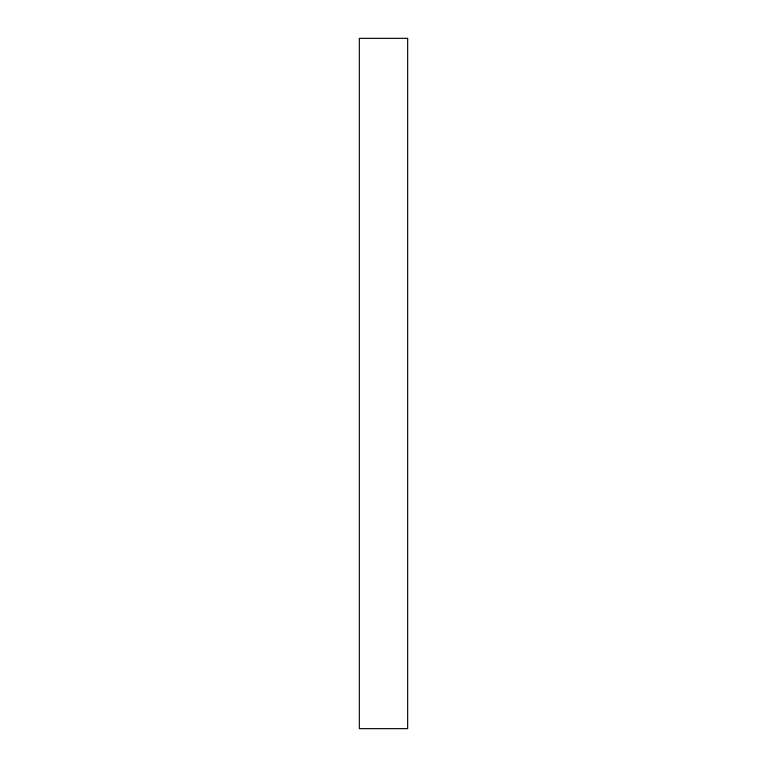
<?xml version="1.0" encoding="UTF-8"?>
<svg xmlns="http://www.w3.org/2000/svg" width="767" height="767" viewBox="0 0 767 767"><rect width="100%" height="100%" fill="white"/><g stroke="black" fill="none" stroke-linecap="round" stroke-linejoin="round"><path stroke-width="1.15" d="M407.661 38.35L359.339 38.35L359.339 728.65L407.661 728.65L407.661 38.35"/></g></svg>
